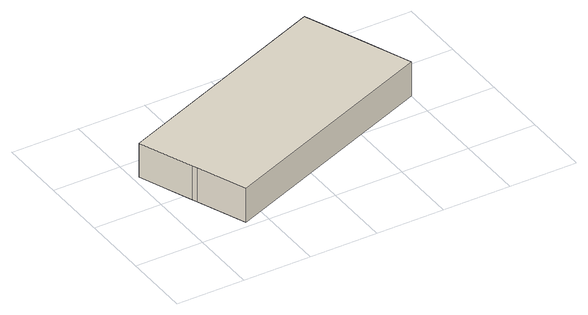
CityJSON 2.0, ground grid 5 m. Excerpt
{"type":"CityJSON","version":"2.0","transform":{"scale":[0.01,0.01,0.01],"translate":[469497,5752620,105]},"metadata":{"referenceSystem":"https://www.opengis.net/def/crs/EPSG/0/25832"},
"CityObjects":{
"building1":{"type":"Building","attributes":{"Gemeindeschluessel":"05711000","BezugspunktDach":"2000","function":"31001_9998","measuredHeight":3.17},"address":[{"country":"Germany","locality":"Bielefeld","thoroughfareNumber":"2","thoroughfareName":"Paracelsusweg"}],"geometry":[{"type":"Solid","lod":"1","boundaries":[[[[0,1,2,3,4,5,6]],[[7,8,9,10,11,12,13]],[[7,13,6,5]],[[8,7,5,4]],[[9,8,4,3]],[[10,9,3,2]],[[11,10,2,1]],[[12,11,1,0]],[[13,12,0,6]]]]}]}
},
"vertices":[
[1847,1093,350],[1690,1490,350],[42,838,350],[199,442,350],[214,404,350],[355,46,350],[2003,696,350],[355,46,87],[214,404,87],[199,442,87],[42,838,87],[1690,1490,87],[1847,1093,87],[2003,696,87]
]}
